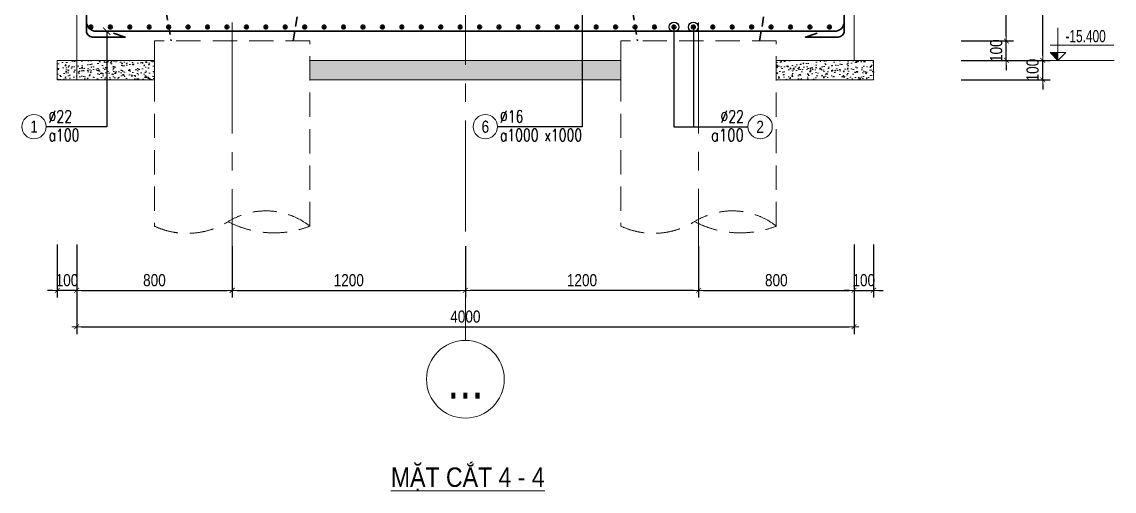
# Model space of a CAD drawing. Header units: millimetres. Extents: x -134772 to 596971, y -129535 to 35703.
# Drawn here: x 43730 to 49351, y 785 to 3202 of the extents above; entities that cross this region are included whole.
import ezdxf
from ezdxf.enums import TextEntityAlignment as Align

# ---------------------------------------------------------------- set-up
doc = ezdxf.new("R2010")
doc.units = ezdxf.units.MM
doc.header["$MEASUREMENT"] = 0
doc.linetypes.add('CENTER2', pattern=[28.575, 19.05, -3.175, 3.175, -3.175])
doc.linetypes.add('HIDDEN', pattern=[0.375, 0.25, -0.125])
doc.layers.get('Defpoints').update_dxf_attribs({"color": 252})
for name, color, linetype, lineweight in [('KC-TRUC', 5, 'CENTER2', 18), ('NDC_S_AXIS', 5, 'CENTER2', 15), ('NDC_S_CONTINUOUS', 3, 'Continuous', 20), ('NDC_S_DIM', 1, 'Continuous', 9), ('NDC_S_HATCH MATERIAL', 8, 'Continuous', 13), ('NDC_S_LEADER', 1, 'Continuous', 9), ('NDC_S_REBAR', 4, 'Continuous', 35), ('NDC_S_VN TEXT', 7, 'Continuous', 9)]:
    doc.layers.add(name, color=color, linetype=linetype, lineweight=lineweight)
doc.styles.add('ARIAL', font='arial.ttf', dxfattribs={"width": 0.8})
doc.styles.add('NDC_ARIAL', font='arial.ttf', dxfattribs={"width": 0.8})
doc.styles.add('NDC_ROMANS', font='romans.shx', dxfattribs={"width": 0.8})
doc.dimstyles.new('NDC_1-25', dxfattribs={"dimscale": 25, "dimtxt": 2.5, "dimasz": 1, "dimexe": 1.5, "dimexo": 0, "dimgap": 0.8, "dimtad": 1, "dimdec": 0, "dimdsep": 46, "dimtxsty": 'NDC_ARIAL', "dimblk": 'DIMMARK', "dimcen": 49999.938995, "dimdle": 1.5, "dimclrd": 1, "dimclre": 1, "dimclrt": 3, "dimadec": 0, "dimazin": 0, "dimtfac": 1, "dimtdec": 0, "dimtix": 1, "dimtmove": 2, "dimatfit": 3, "dimfxl": 1, "dimarcsym": 0})

# ---------------------------------------------------------------- blocks, each defined once
blk = doc.blocks.new('DIMMARK')
at = {"layer": 'NDC_S_DIM', "color": 1}
blk.add_line((-1.5, 0), (1, 0), dxfattribs=at)
at = {"layer": 'NDC_S_DIM', "color": 2, "const_width": 0.15}
blk.add_lwpolyline([(-0.5, -0.5), (0.5, 0.5)], dxfattribs=at)
blk = doc.blocks.new('*U8')
at = {"layer": 'NDC_S_DIM'}
blk.add_circle((0, 0), 5, dxfattribs=at)
at = {"color": 7, "style": 'ARIAL', "width": 0.8}
blk.add_attdef('GRID', text='', height=5, dxfattribs=at).set_placement((0, 0), align=Align.MIDDLE)
blk = doc.blocks.new('*D610')
at = {"layer": 'Defpoints', "color": 0, "transparency": 16777216}
for p in [(48563.8, 4403.7), (48795.9, 4403.7), (48563.8, 3104.1)]:
    blk.add_point(p, dxfattribs=at)
at = {"layer": 'NDC_S_DIM', "color": 1, "lineweight": -2, "transparency": 16777216}
for p, q in [((48563.8, 4403.7), (48833.4, 4403.7)), ((48795.9, 3129.1), (48795.9, 4378.7)), ((48563.8, 3104.1), (48833.4, 3104.1))]:
    blk.add_line(p, q, dxfattribs=at)
at = {"layer": 'NDC_S_DIM', "color": 1, "lineweight": -2, "transparency": 16777216, "xscale": 25, "yscale": 25, "zscale": 25}
for p, rotation in [((48795.9, 4403.7), 90), ((48795.9, 3104.1), 270)]:
    blk.add_blockref('DIMMARK', p, dxfattribs=dict(at, rotation=rotation))
at = {"layer": 'NDC_S_DIM', "color": 3, "transparency": 16777216, "insert": (48744, 3753.9), "char_height": 62.5, "attachment_point": 5, "rotation": 90, "style": 'NDC_ARIAL'}
blk.add_mtext('1300', dxfattribs=at)
blk = doc.blocks.new('*D611')
at = {"layer": 'Defpoints', "color": 0, "transparency": 16777216}
for p in [(48563.8, 3104.1), (48795.9, 3104.1), (48563.8, 3003.7)]:
    blk.add_point(p, dxfattribs=at)
at = {"layer": 'NDC_S_DIM', "color": 1, "lineweight": -2, "transparency": 16777216}
for p, q in [((48795.9, 3129.1), (48795.9, 3154.1)), ((48563.8, 3104.1), (48833.4, 3104.1)), ((48795.9, 3003.7), (48795.9, 3104.1)), ((48563.8, 3003.7), (48833.4, 3003.7)), ((48795.9, 2978.7), (48795.9, 2953.7))]:
    blk.add_line(p, q, dxfattribs=at)
at = {"layer": 'NDC_S_DIM', "color": 1, "lineweight": -2, "transparency": 16777216, "xscale": 25, "yscale": 25, "zscale": 25}
for p, rotation in [((48795.9, 3104.1), 270), ((48795.9, 3003.7), 90)]:
    blk.add_blockref('DIMMARK', p, dxfattribs=dict(at, rotation=rotation))
at = {"layer": 'NDC_S_DIM', "color": 3, "transparency": 16777216, "insert": (48744, 3053.9), "char_height": 62.5, "attachment_point": 5, "rotation": 90, "style": 'NDC_ARIAL'}
blk.add_mtext('100', dxfattribs=at)
blk = doc.blocks.new('*D612')
at = {"layer": 'Defpoints', "color": 0, "transparency": 16777216}
for p in [(48563.8, 5003.7), (48983.4, 5003.7), (48563.8, 3003.8)]:
    blk.add_point(p, dxfattribs=at)
at = {"layer": 'NDC_S_DIM', "color": 1, "lineweight": -2, "transparency": 16777216}
for p, q in [((48563.8, 5003.7), (49020.9, 5003.7)), ((48983.4, 3028.8), (48983.4, 4978.7)), ((48563.8, 3003.8), (49020.9, 3003.8))]:
    blk.add_line(p, q, dxfattribs=at)
at = {"layer": 'NDC_S_DIM', "color": 1, "lineweight": -2, "transparency": 16777216, "xscale": 25, "yscale": 25, "zscale": 25}
for p, rotation in [((48983.4, 5003.7), 90), ((48983.4, 3003.8), 270)]:
    blk.add_blockref('DIMMARK', p, dxfattribs=dict(at, rotation=rotation))
at = {"layer": 'NDC_S_DIM', "color": 3, "transparency": 16777216, "insert": (48931.5, 4003.8), "char_height": 62.5, "attachment_point": 5, "rotation": 90, "style": 'NDC_ARIAL'}
blk.add_mtext('2000', dxfattribs=at)
blk = doc.blocks.new('*D613')
at = {"layer": 'Defpoints', "color": 0, "transparency": 16777216}
for p in [(48563.8, 3003.8), (48983.4, 3003.8), (48563.8, 2903.8)]:
    blk.add_point(p, dxfattribs=at)
at = {"layer": 'NDC_S_DIM', "color": 1, "lineweight": -2, "transparency": 16777216}
for p, q in [((48983.4, 3028.8), (48983.4, 3053.8)), ((48563.8, 3003.8), (49020.9, 3003.8)), ((48983.4, 2903.8), (48983.4, 3003.8)), ((48563.8, 2903.8), (49020.9, 2903.8)), ((48983.4, 2878.8), (48983.4, 2853.8))]:
    blk.add_line(p, q, dxfattribs=at)
at = {"layer": 'NDC_S_DIM', "color": 1, "lineweight": -2, "transparency": 16777216, "xscale": 25, "yscale": 25, "zscale": 25}
for p, rotation in [((48983.4, 3003.8), 270), ((48983.4, 2903.8), 90)]:
    blk.add_blockref('DIMMARK', p, dxfattribs=dict(at, rotation=rotation))
at = {"layer": 'NDC_S_DIM', "color": 3, "transparency": 16777216, "insert": (48931.5, 2953.8), "char_height": 62.5, "attachment_point": 5, "rotation": 90, "style": 'NDC_ARIAL'}
blk.add_mtext('100', dxfattribs=at)
blk = doc.blocks.new('kata_block_THEP')
at = {"layer": 'NDC_S_REBAR', "color": 0}
for p, q in [((-0.5, 0), (0.5, 0)), ((-0.35, 0.35), (0.35, -0.35)), ((0.35, 0.35), (-0.35, -0.35)), ((0, 0.5), (0, -0.5))]:
    blk.add_line(p, q, dxfattribs=at)
at = {"layer": 'NDC_S_REBAR', "color": 0, "const_width": 0.0833}
blk.add_lwpolyline([(-0.5, 0, 1), (0.5, 0, 1), (-0.5, 0, 1)], format="xyb", dxfattribs=at)
blk = doc.blocks.new('*U426')
at = {"layer": 'NDC_S_REBAR', "xscale": 25, "yscale": 25, "zscale": 25}
blk.add_blockref('kata_block_THEP', (0, 0), dxfattribs=at)
blk = doc.blocks.new('*U427')
at = {"layer": 'NDC_S_CONTINUOUS', "color": 0, "linetype": 'ByBlock', "lineweight": -2, "transparency": 16777216}
for p in [(0, 0), (100, 0), (200, 0), (300, 0), (400, 0), (500, 0), (600, 0), (700, 0), (800, 0), (900, 0), (1000, 0), (1100, 0), (1200, 0), (1300, 0), (1400, 0), (1500, 0), (1600, 0), (1700, 0), (1800, 0), (1900, 0), (2000, 0), (2100, 0), (2200, 0), (2300, 0), (2400, 0), (2500, 0), (2600, 0), (2700, 0), (2800, 0), (2900, 0), (3000, 0), (3100, 0), (3200, 0), (3300, 0), (3400, 0), (3500, 0), (3600, 0), (3700, 0), (3800, 0)]:
    blk.add_blockref('*U426', p, dxfattribs=at)
blk = doc.blocks.new('*D614')
at = {"layer": 'Defpoints', "color": 0, "transparency": 16777216}
for p in [(44012.5, 2054.8), (48012.5, 2054.8), (48012.5, 1632.1)]:
    blk.add_point(p, dxfattribs=at)
at = {"layer": 'NDC_S_DIM', "color": 1, "lineweight": -2, "transparency": 16777216}
for p, q in [((44012.5, 2054.8), (44012.5, 1594.6)), ((48012.5, 2054.8), (48012.5, 1594.6)), ((44037.5, 1632.1), (47987.5, 1632.1))]:
    blk.add_line(p, q, dxfattribs=at)
at = {"layer": 'NDC_S_DIM', "color": 1, "lineweight": -2, "transparency": 16777216, "xscale": 25, "yscale": 25, "zscale": 25, "rotation": 180}
blk.add_blockref('DIMMARK', (44012.5, 1632.1), dxfattribs=at)
at = {"layer": 'NDC_S_DIM', "color": 1, "lineweight": -2, "transparency": 16777216, "xscale": 25, "yscale": 25, "zscale": 25}
blk.add_blockref('DIMMARK', (48012.5, 1632.1), dxfattribs=at)
at = {"layer": 'NDC_S_DIM', "color": 3, "transparency": 16777216, "insert": (46012.5, 1684), "char_height": 62.5, "attachment_point": 5, "style": 'NDC_ARIAL'}
blk.add_mtext('4000', dxfattribs=at)
blk = doc.blocks.new('*D615')
at = {"layer": 'Defpoints', "color": 0, "transparency": 16777216}
for p in [(48012.5, 2054.8), (48112.5, 2054.8), (48112.5, 1819.6)]:
    blk.add_point(p, dxfattribs=at)
at = {"layer": 'NDC_S_DIM', "color": 1, "lineweight": -2, "transparency": 16777216}
for p, q in [((48012.5, 2054.8), (48012.5, 1782.1)), ((48112.5, 2054.8), (48112.5, 1782.1)), ((47987.5, 1819.6), (47962.5, 1819.6)), ((48012.5, 1819.6), (48112.5, 1819.6)), ((48137.5, 1819.6), (48162.5, 1819.6))]:
    blk.add_line(p, q, dxfattribs=at)
at = {"layer": 'NDC_S_DIM', "color": 1, "lineweight": -2, "transparency": 16777216, "xscale": 25, "yscale": 25, "zscale": 25}
blk.add_blockref('DIMMARK', (48012.5, 1819.6), dxfattribs=at)
at = {"layer": 'NDC_S_DIM', "color": 1, "lineweight": -2, "transparency": 16777216, "xscale": 25, "yscale": 25, "zscale": 25, "rotation": 180}
blk.add_blockref('DIMMARK', (48112.5, 1819.6), dxfattribs=at)
at = {"layer": 'NDC_S_DIM', "color": 3, "transparency": 16777216, "insert": (48062.5, 1871.5), "char_height": 62.5, "attachment_point": 5, "style": 'NDC_ARIAL'}
blk.add_mtext('100', dxfattribs=at)
blk = doc.blocks.new('*D616')
at = {"layer": 'Defpoints', "color": 0, "transparency": 16777216}
for p in [(47212.5, 2047.4), (48012.5, 2054.8), (48012.5, 1819.6)]:
    blk.add_point(p, dxfattribs=at)
at = {"layer": 'NDC_S_DIM', "color": 1, "lineweight": -2, "transparency": 16777216}
for p, q in [((47212.5, 2047.4), (47212.5, 1782.1)), ((48012.5, 2054.8), (48012.5, 1782.1)), ((47237.5, 1819.6), (47987.5, 1819.6))]:
    blk.add_line(p, q, dxfattribs=at)
at = {"layer": 'NDC_S_DIM', "color": 1, "lineweight": -2, "transparency": 16777216, "xscale": 25, "yscale": 25, "zscale": 25, "rotation": 180}
blk.add_blockref('DIMMARK', (47212.5, 1819.6), dxfattribs=at)
at = {"layer": 'NDC_S_DIM', "color": 1, "lineweight": -2, "transparency": 16777216, "xscale": 25, "yscale": 25, "zscale": 25}
blk.add_blockref('DIMMARK', (48012.5, 1819.6), dxfattribs=at)
at = {"layer": 'NDC_S_DIM', "color": 3, "transparency": 16777216, "insert": (47612.5, 1871.5), "char_height": 62.5, "attachment_point": 5, "style": 'NDC_ARIAL'}
blk.add_mtext('800', dxfattribs=at)
blk = doc.blocks.new('*D617')
at = {"layer": 'Defpoints', "color": 0, "transparency": 16777216}
for p in [(44012.5, 2054.8), (44812.5, 2047.4), (44812.5, 1819.6)]:
    blk.add_point(p, dxfattribs=at)
at = {"layer": 'NDC_S_DIM', "color": 1, "lineweight": -2, "transparency": 16777216}
for p, q in [((44012.5, 2054.8), (44012.5, 1782.1)), ((44812.5, 2047.4), (44812.5, 1782.1)), ((44037.5, 1819.6), (44787.5, 1819.6))]:
    blk.add_line(p, q, dxfattribs=at)
at = {"layer": 'NDC_S_DIM', "color": 1, "lineweight": -2, "transparency": 16777216, "xscale": 25, "yscale": 25, "zscale": 25, "rotation": 180}
blk.add_blockref('DIMMARK', (44012.5, 1819.6), dxfattribs=at)
at = {"layer": 'NDC_S_DIM', "color": 1, "lineweight": -2, "transparency": 16777216, "xscale": 25, "yscale": 25, "zscale": 25}
blk.add_blockref('DIMMARK', (44812.5, 1819.6), dxfattribs=at)
at = {"layer": 'NDC_S_DIM', "color": 3, "transparency": 16777216, "insert": (44412.5, 1871.5), "char_height": 62.5, "attachment_point": 5, "style": 'NDC_ARIAL'}
blk.add_mtext('800', dxfattribs=at)
blk = doc.blocks.new('*D618')
at = {"layer": 'Defpoints', "color": 0, "transparency": 16777216}
for p in [(43912.5, 2054.8), (44012.5, 2054.8), (43912.5, 1819.6)]:
    blk.add_point(p, dxfattribs=at)
at = {"layer": 'NDC_S_DIM', "color": 1, "lineweight": -2, "transparency": 16777216}
for p, q in [((43912.5, 2054.8), (43912.5, 1782.1)), ((44012.5, 2054.8), (44012.5, 1782.1)), ((43887.5, 1819.6), (43862.5, 1819.6)), ((44012.5, 1819.6), (43912.5, 1819.6)), ((44037.5, 1819.6), (44062.5, 1819.6))]:
    blk.add_line(p, q, dxfattribs=at)
at = {"layer": 'NDC_S_DIM', "color": 1, "lineweight": -2, "transparency": 16777216, "xscale": 25, "yscale": 25, "zscale": 25}
blk.add_blockref('DIMMARK', (43912.5, 1819.6), dxfattribs=at)
at = {"layer": 'NDC_S_DIM', "color": 1, "lineweight": -2, "transparency": 16777216, "xscale": 25, "yscale": 25, "zscale": 25, "rotation": 180}
blk.add_blockref('DIMMARK', (44012.5, 1819.6), dxfattribs=at)
at = {"layer": 'NDC_S_DIM', "color": 3, "transparency": 16777216, "insert": (43962.5, 1871.5), "char_height": 62.5, "attachment_point": 5, "style": 'NDC_ARIAL'}
blk.add_mtext('100', dxfattribs=at)
blk = doc.blocks.new('*U458')
at = {"layer": 'KC-TRUC', "ltscale": 30}
blk.add_line((0, 193.8), (0, -1004.2), dxfattribs=at)
at = {"layer": 'NDC_S_HATCH MATERIAL', "color": 2, "linetype": 'HIDDEN', "ltscale": 500}
blk.add_lwpolyline([(400, -854.8), (400, 99.3), (-400, 99.3), (-400, -854.8)], dxfattribs=at)
for centre, major_axis, start_param, end_param in [((173.3, -1142.7), (-259.2, 259.2), -1.452433, -0.227584), ((-231.6, -492.3), (-282.6, 282.6), 1.921341, 2.912184), ((215, -379), (360.9, 360.9), 3.446929, 4.297833)]:
    blk.add_ellipse(centre, major_axis=major_axis, ratio=1, start_param=start_param, end_param=end_param, dxfattribs=at)
at = {"layer": 'NDC_S_REBAR', "linetype": 'HIDDEN', "ltscale": 200}
for p, q in [((-389.4, 550.9), (-314.3, 100)), ((314.3, 100), (389.4, 550.9))]:
    blk.add_line(p, q, dxfattribs=at)
blk = doc.blocks.new('*D619')
at = {"layer": 'Defpoints', "color": 0, "transparency": 16777216}
for p in [(44812.5, 2047.4), (46012.5, 2047.4), (46012.5, 1819.6)]:
    blk.add_point(p, dxfattribs=at)
at = {"layer": 'NDC_S_DIM', "color": 1, "lineweight": -2, "transparency": 16777216}
for p, q in [((44812.5, 2047.4), (44812.5, 1782.1)), ((46012.5, 2047.4), (46012.5, 1782.1)), ((44837.5, 1819.6), (45987.5, 1819.6))]:
    blk.add_line(p, q, dxfattribs=at)
at = {"layer": 'NDC_S_DIM', "color": 1, "lineweight": -2, "transparency": 16777216, "xscale": 25, "yscale": 25, "zscale": 25, "rotation": 180}
blk.add_blockref('DIMMARK', (44812.5, 1819.6), dxfattribs=at)
at = {"layer": 'NDC_S_DIM', "color": 1, "lineweight": -2, "transparency": 16777216, "xscale": 25, "yscale": 25, "zscale": 25}
blk.add_blockref('DIMMARK', (46012.5, 1819.6), dxfattribs=at)
at = {"layer": 'NDC_S_DIM', "color": 3, "transparency": 16777216, "insert": (45412.5, 1871.5), "char_height": 62.5, "attachment_point": 5, "style": 'NDC_ARIAL'}
blk.add_mtext('1200', dxfattribs=at)
blk = doc.blocks.new('*D620')
at = {"layer": 'Defpoints', "color": 0, "transparency": 16777216}
for p in [(46012.5, 2047.4), (47212.5, 2047.4), (46012.5, 1819.6)]:
    blk.add_point(p, dxfattribs=at)
at = {"layer": 'NDC_S_DIM', "color": 1, "lineweight": -2, "transparency": 16777216}
for p, q in [((46012.5, 2047.4), (46012.5, 1782.1)), ((47212.5, 2047.4), (47212.5, 1782.1)), ((47187.5, 1819.6), (46037.5, 1819.6))]:
    blk.add_line(p, q, dxfattribs=at)
at = {"layer": 'NDC_S_DIM', "color": 1, "lineweight": -2, "transparency": 16777216, "xscale": 25, "yscale": 25, "zscale": 25, "rotation": 180}
blk.add_blockref('DIMMARK', (46012.5, 1819.6), dxfattribs=at)
at = {"layer": 'NDC_S_DIM', "color": 1, "lineweight": -2, "transparency": 16777216, "xscale": 25, "yscale": 25, "zscale": 25}
blk.add_blockref('DIMMARK', (47212.5, 1819.6), dxfattribs=at)
at = {"layer": 'NDC_S_DIM', "color": 3, "transparency": 16777216, "insert": (46612.5, 1871.5), "char_height": 62.5, "attachment_point": 5, "style": 'NDC_ARIAL'}
blk.add_mtext('1200', dxfattribs=at)
blk = doc.blocks.new('*U11')
blk.add_circle((-2.5, 0), 2.5)
at = {"layer": 'NDC_S_VN TEXT', "color": 3, "style": 'NDC_ROMANS', "width": 0.75}
for tag, p in [('DK1', (0.5, 0.85)), ('KC1', (0.5, -2.97))]:
    blk.add_attdef(tag, p, '', height=2.5, dxfattribs=at)
at = {"layer": 'NDC_S_VN TEXT', "color": 7, "style": 'ARIAL', "width": 0.8}
blk.add_attdef('SH2', text='', height=2.5, dxfattribs=at).set_placement((-2.5, 0), align=Align.MIDDLE)
blk = doc.blocks.new('*U12')
blk.add_circle((2.5, 0), 2.5)
at = {"layer": 'NDC_S_VN TEXT', "color": 3, "style": 'NDC_ROMANS'}
for tag, width, p in [('DK2', 0.75, (-0.85, 0.85)), ('KC2', 0.8, (-0.85, -2.97))]:
    blk.add_attdef(tag, text='', height=2.5, dxfattribs=dict(at, width=width)).set_placement(p, align=Align.RIGHT)
at = {"layer": 'NDC_S_VN TEXT', "color": 7, "style": 'ARIAL', "width": 0.8}
blk.add_attdef('SH3', text='', height=2.5, dxfattribs=at).set_placement((2.5, 0), align=Align.MIDDLE)
blk = doc.blocks.new('CD')
blk.add_hatch(color=2).paths.add_polyline_path([(0, 160), (-161, 160), (0, 0)])
at = {"ltscale": 50}
h = blk.add_hatch(dxfattribs=at)
h.set_pattern_fill('ANSI31', color=8, scale=140.625054, style=0)
h.set_pattern_definition([(45, (6e-10, 0), (-315.7, 315.7), [])])
h.paths.add_polyline_path([(0, 160), (0, 0), (161, 160)])
at = {"color": 8, "ltscale": 50}
for p, q in [((-159, 314), (1147, 314)), ((1156, 0), (-164, 0))]:
    blk.add_line(p, q, dxfattribs=at)
for points in [[(0, 669), (0, 0)], [(0, 0), (-161, 160), (0, 160)], [(0, 0), (161, 160), (0, 160)]]:
    blk.add_lwpolyline(points, dxfattribs=at)
at = {"color": 3, "style": 'NDC_ARIAL', "width": 0.7}
blk.add_attdef('COT', (154, 375), '', height=250, dxfattribs=at)

msp = doc.modelspace()

# ---------------------------------------------------------------- hatches: boundary and pattern name
at = {"layer": 'NDC_S_HATCH MATERIAL'}
h = msp.add_hatch(dxfattribs=at)
h.set_pattern_fill('AR-CONC', color=256, scale=8)
h.set_pattern_definition([(50, (34812.536, 29623.863), (57.380815, -5.02017), [6, -66]), (355, (34812.536, 29623.86), (-11.10011, 60.17537), [4.8, -52.8]), (100.45144, (34817.32, 29623.444), (46.28071, 55.1552), [5.09922, -56.09137]), (46.1842, (34812.536, 29639.86), (85.3793, -13.24154), [9, -99]), (96.63564, (34819.65, 29638.76), (74.77296, 77.9295), [7.64883, -84.1371]), (351.18416, (34812.54, 29639.86), (74.77296, 77.9295), [7.2, -79.2]), (21, (34820.536, 29635.863), (47.752564, -32.20951), [6, -66]), (326, (34820.536, 29635.86), (19.46523, 58.012), [4.8, -52.8]), (71.45144, (34824.515, 29633.18), (67.21779, 25.80249), [5.09922, -56.09137]), (37.5, (34812.536, 29623.863), (0.972788, 26.631508), [0, -52.16, 0, -53.6, 0, -53]), (7.5, (34812.536, 29623.863), (21.045563, 31.552937), [0, -30.56, 0, -50.96, 0, -20.2]), (327.5, (34794.696, 29623.863), (42.705795, -1.80439), [0, -20, 0, -62.4, 0, -82.8]), (317.5, (34786.696, 29623.863), (46.654894, 8.0084), [0, -26, 0, -41.44, 0, -58.8])])
h.paths.add_polyline_path([(43912.5, 3003.7), (44412.5, 3003.7), (44412.5, 2903.7), (43912.5, 2903.7)])
h = msp.add_hatch(dxfattribs=at)
h.set_pattern_fill('AR-CONC', color=256, scale=8)
h.set_pattern_definition([(50, (36312.515, 29623.915), (57.380815, -5.02017), [6, -66]), (355, (36312.515, 29623.915), (-11.10011, 60.17537), [4.8, -52.8]), (100.45144, (36317.297, 29623.497), (46.28071, 55.1552), [5.09922, -56.09137]), (46.1842, (36312.515, 29639.915), (85.3793, -13.24154), [9, -99]), (96.63564, (36319.63, 29638.81), (74.77296, 77.9295), [7.64883, -84.1371]), (351.18416, (36312.515, 29639.915), (74.77296, 77.9295), [7.2, -79.2]), (21, (36320.515, 29635.915), (47.752564, -32.20951), [6, -66]), (326, (36320.515, 29635.915), (19.46523, 58.012), [4.8, -52.8]), (71.45144, (36324.495, 29633.23), (67.21779, 25.80249), [5.09922, -56.09137]), (37.5, (36312.515, 29623.915), (0.972788, 26.631508), [0, -52.16, 0, -53.6, 0, -53]), (7.5, (36312.515, 29623.915), (21.045563, 31.552937), [0, -30.56, 0, -50.96, 0, -20.2]), (327.5, (36294.675, 29623.915), (42.705795, -1.80439), [0, -20, 0, -62.4, 0, -82.8]), (317.5, (36286.675, 29623.915), (46.654894, 8.0084), [0, -26, 0, -41.44, 0, -58.8])])
h.paths.add_polyline_path([(45212.5, 3003.8), (46812.5, 3003.8), (46812.5, 2903.8), (45212.5, 2903.8)])
h = msp.add_hatch(dxfattribs=at)
h.set_pattern_fill('AR-CONC', color=256, scale=8)
h.set_pattern_definition([(50, (36712.51, 29623.947), (57.380815, -5.02017), [6, -66]), (355, (36712.51, 29623.947), (-11.10011, 60.17537), [4.8, -52.8]), (100.45144, (36717.29, 29623.53), (46.28071, 55.1552), [5.09922, -56.09137]), (46.1842, (36712.51, 29639.95), (85.3793, -13.24154), [9, -99]), (96.63564, (36719.625, 29638.84), (74.77296, 77.92949), [7.64883, -84.1371]), (351.18416, (36712.51, 29639.95), (74.77296, 77.9295), [7.2, -79.2]), (21, (36720.51, 29635.947), (47.752564, -32.20951), [6, -66]), (326, (36720.51, 29635.947), (19.46523, 58.012), [4.8, -52.8]), (71.45144, (36724.49, 29633.263), (67.21779, 25.80249), [5.09922, -56.09137]), (37.5, (36712.51, 29623.947), (0.972788, 26.631508), [0, -52.16, 0, -53.6, 0, -53]), (7.5, (36712.51, 29623.947), (21.045563, 31.552937), [0, -30.56, 0, -50.96, 0, -20.2]), (327.5, (36694.67, 29623.947), (42.705795, -1.80439), [0, -20, 0, -62.4, 0, -82.8]), (317.5, (36686.67, 29623.947), (46.654894, 8.0084), [0, -26, 0, -41.44, 0, -58.8])])
h.paths.add_polyline_path([(47612.5, 3003.7), (48112.5, 3003.8), (48112.5, 2903.8), (47612.5, 2903.7)])

# ---------------------------------------------------------------- linework, layer by layer
at = {"layer": 'NDC_S_AXIS', "ltscale": 30}
msp.add_lwpolyline([(46012.5, 6123.7), (46012.5, 1561.7)], dxfattribs=at)
at = {"layer": 'NDC_S_CONTINUOUS', "ltscale": 4}
for p, q in [((44012.5, 4403.7), (44012.5, 2903.7)), ((48012.5, 3003.7), (48012.5, 4403.7)), ((44012.5, 3003.7), (44412.5, 3003.7)), ((47612.5, 3003.6), (48012.5, 3003.7))]:
    msp.add_line(p, q, dxfattribs=at)
msp.add_lwpolyline([(45212.5, 3003.8), (46812.5, 3003.8)], dxfattribs=at)
at = {"layer": 'NDC_S_HATCH MATERIAL'}
for points in [[(43912.5, 3003.7), (44412.5, 3003.7), (44412.5, 2903.7), (43912.5, 2903.7)], [(45212.5, 3003.8), (46812.5, 3003.8), (46812.5, 2903.8), (45212.5, 2903.7)], [(47612.5, 3003.7), (48112.5, 3003.8), (48112.5, 2903.8), (47612.5, 2903.7)]]:
    msp.add_lwpolyline(points, close=True, dxfattribs=at)
at = {"layer": 'NDC_S_REBAR', "ltscale": 0.005}
for points in [[(44202.6, 3144.1), (44262.6, 3124.1), (44094.6, 3124.1, -0.414214), (44062.6, 3156.1), (44062.6, 4891.6, -0.414214), (44094.6, 4923.6), (44262.6, 4923.6), (44202.6, 4903.6)], [(47822.4, 3144.1), (47762.4, 3124.1), (47930.4, 3124.1, 0.414214), (47962.4, 3156.1), (47962.4, 4891.6, 0.414214), (47930.4, 4923.6), (47762.4, 4923.6), (47822.4, 4903.6)], [(44082.6, 3494.1), (44062.6, 3554.1), (44062.6, 3204.1, 0.414214), (44112.6, 3154.1), (47912.5, 3154.1, 0.414214), (47962.5, 3204.1), (47962.5, 3554.1), (47942.5, 3494.1)]]:
    msp.add_lwpolyline(points, format="xyb", dxfattribs=at)

# ---------------------------------------------------------------- block references
for p in [(44812.5, 3004.9), (47212.5, 3005)]:
    msp.add_blockref('*U458', p)
at = {"layer": 'NDC_S_AXIS', "xscale": 40, "yscale": 40, "zscale": 40}
msp.add_blockref('*U8', (46012.5, 1361.7), dxfattribs=at).add_auto_attribs({'GRID': '...'})
at = {"layer": 'NDC_S_CONTINUOUS'}
msp.add_blockref('*U427', (44085.6, 3175.7, 0), dxfattribs=at)
at = {"layer": 'NDC_S_DIM', "xscale": 0.25, "yscale": 0.25, "zscale": 0.25}
msp.add_blockref('CD', (49061.9, 3003.8), dxfattribs=at).add_auto_attribs({'COT': '-15.400'})
at = {"layer": 'NDC_S_DIM', "ltscale": 0.005, "xscale": 25, "yscale": 25, "zscale": 25}
for name, p, values in [('*U11', (43855.3, 2662.4), {'SH2': '1', 'DK1': '%%c22', 'KC1': 'a100'}), ('*U11', (46177.8, 2662.4), {'SH2': '6', 'DK1': '%%c16', 'KC1': 'a1000'}), ('*U12', (47466.8, 2662.4, 0), {'SH3': '2', 'DK2': '%%c22', 'KC2': 'a100'})]:
    msp.add_blockref(name, p, dxfattribs=at).add_auto_attribs(values)

# ---------------------------------------------------------------- texts
at = {"layer": 'NDC_S_VN TEXT', "color": 3, "style": 'NDC_ROMANS', "width": 0.75}
msp.add_text('x1000', height=62.5, dxfattribs=at).set_placement((46418.5, 2588.1))
at = {"layer": 'NDC_S_VN TEXT', "style": 'NDC_ARIAL', "width": 0.85}
msp.add_text('%%UMẶT CẮT 4 - 4', height=100, dxfattribs=at).set_placement((46024.8, 857.4), align=Align.MIDDLE_CENTER)

# ---------------------------------------------------------------- dimensions: what is measured, and where the dimension line sits
at = {"layer": 'NDC_S_DIM'}
for base, p1, p2, picture, middle in [((48983.4, 5003.7), (48563.8, 3003.8), (48563.8, 5003.7), '*D612', (48931.5, 4003.8)), ((48795.9, 4403.7), (48563.8, 3104.1), (48563.8, 4403.7), '*D610', (48744, 3753.9)), ((48795.9, 3104.1), (48563.8, 3003.7), (48563.8, 3104.1), '*D611', (48744, 3053.9)), ((48983.4, 3003.8), (48563.8, 2903.8), (48563.8, 3003.8), '*D613', (48931.5, 2953.8))]:
    dim = msp.add_linear_dim(base=base, p1=p1, p2=p2, angle=90, dimstyle='NDC_1-25', dxfattribs=at)
    dim.commit()
    dim.dimension.update_dxf_attribs({"geometry": picture, "text_midpoint": middle})
for base, p1, p2, picture, middle in [((43912.5, 1819.6), (44012.5, 2054.8), (43912.5, 2054.8), '*D618', (43962.5, 1871.5)), ((48012.5, 1632.1), (44012.5, 2054.8), (48012.5, 2054.8), '*D614', (46012.5, 1684)), ((44812.5, 1819.6), (44012.5, 2054.8), (44812.5, 2047.4), '*D617', (44412.5, 1871.5)), ((46012.5, 1819.6), (44812.5, 2047.4), (46012.5, 2047.4), '*D619', (45412.5, 1871.5)), ((46012.5, 1819.6), (47212.5, 2047.4), (46012.5, 2047.4), '*D620', (46612.5, 1871.5)), ((48012.5, 1819.6), (47212.5, 2047.4), (48012.5, 2054.8), '*D616', (47612.5, 1871.5)), ((48112.5, 1819.6), (48012.5, 2054.8), (48112.5, 2054.8), '*D615', (48062.5, 1871.5))]:
    dim = msp.add_linear_dim(base=base, p1=p1, p2=p2, dimstyle='NDC_1-25', dxfattribs=at)
    dim.commit()
    dim.dimension.update_dxf_attribs({"geometry": picture, "text_midpoint": middle})

# ---------------------------------------------------------------- leaders
at = {"layer": 'NDC_S_LEADER', "ltscale": 0.005}
for points in [[(46613, 3623.4), (46613, 2662.4), (46177.8, 2662.4)], [(44167.1, 3154.1), (44167.1, 2662.4), (43855.3, 2662.4)]]:
    msp.add_leader(points, dimstyle='NDC_1-25', override={"dimasz": 1.5, "dimldrblk": 'ARCHTICK'}, dxfattribs=at)
at = {"layer": 'NDC_S_LEADER'}
for points in [[(47085.6, 3175.7, 0), (47085.6, 2662.4, 0), (47466.8, 2662.4, 0)], [(47185.6, 3175.7, 0), (47185.6, 2662.4, 0), (47416.8, 2662.4, 0)]]:
    msp.add_leader(points, dimstyle='NDC_1-25', override={"dimasz": 2, "dimldrblk": 'DotBlank'}, dxfattribs=at)

doc.saveas('drawing.dxf')
